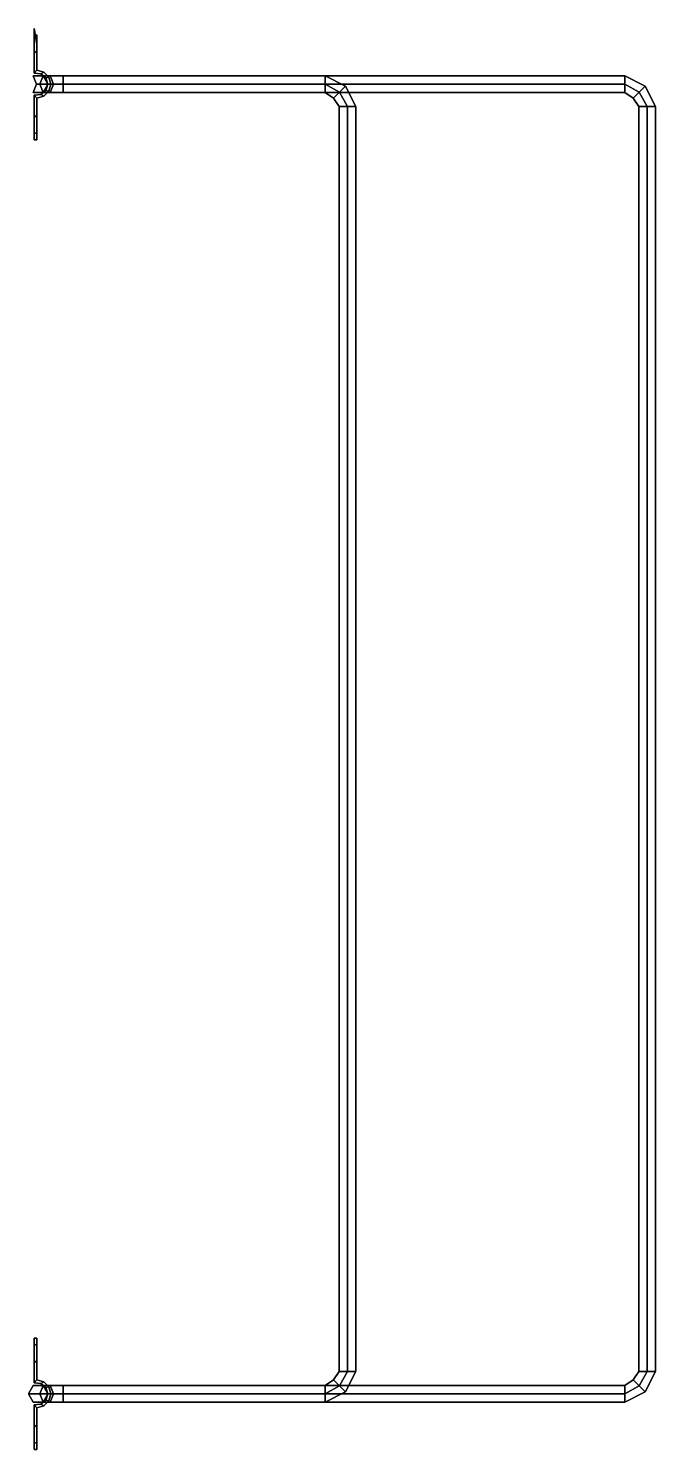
# Model space of a CAD drawing. Extents: x 0 to 225, y -510 to 0.
import ezdxf

# ---------------------------------------------------------------- set-up
doc = ezdxf.new("R2010")
doc.units = 0
doc.layers.add('ACESSORIO', color=253, linetype='CONTINUOUS')

msp = doc.modelspace()

# ---------------------------------------------------------------- linework, layer by layer
at = {"layer": 'ACESSORIO'}
for points, invisible_edges in [([(1.999962, -16, 27.49997), (1.999962, 0, 27.49997), (1.999962, -2.505721, 34.12083), (1.999962, -16, 34.12083)], 13), ([(1.999962, -16, 20.87911), (1.999962, -2.505721, 20.87911), (1.999962, 0, 27.49997), (1.999962, -16, 27.49997)], 13), ([(1.999962, -16, 34.12083), (1.999962, -2.505721, 34.12083), (1.999962, -8.767157, 37.42369), (1.999962, -16, 37.49997)], 9), ([(1.999962, -16, 17.49997), (1.999962, -8.767157, 17.57626), (1.999962, -2.505721, 20.87911), (1.999962, -16, 20.87911)], 12), ([(2.999962, -2.28923, 33.86739), (2.999962, -15, 33.86739), (2.999962, -14.90494, 37.49749), (2.999962, -8.108807, 37.3195)], 3), ([(2.999962, -15, 27.49997), (2.999962, -5.700714, 27.49997), (2.999962, -2.28923, 33.86739), (2.999962, -15, 33.86739)], 13), ([(2.999962, -15, 21.13256), (2.999962, -2.28923, 21.13256), (2.999962, -5.700714, 27.49997), (2.999962, -15, 27.49997)], 13), ([(2.999962, -15, 17.49997), (2.999962, -8.108807, 17.68043), (2.999962, -2.28923, 21.13256), (2.999962, -15, 21.13256)], 12), ([(5.499962, -15.66987, 37.49997), (2.999962, -15, 37.49997), (2.999962, -15, 17.49997), (5.499962, -15.66987, 17.49997)], 10), ([(1.999962, -16, 37.49997), (4.39757, -16.25211, 37.49997), (4.39757, -16.25211, 17.49997), (1.999962, -16, 17.49997)], 10), ([(4.39757, -16.25211, 37.49997), (6.285569, -17.7186, 37.49997), (6.285569, -17.7186, 17.49997), (4.39757, -16.25211, 17.49997)], 10), ([(7.330091, -17.5, 37.49997), (5.499962, -15.66987, 37.49997), (5.499962, -15.66987, 17.49997), (7.330091, -17.5, 17.49997)], 10), ([(6.285569, -17.7186, 37.49997), (6.999962, -20, 37.49997), (6.999962, -20, 17.49997), (6.285569, -17.7186, 17.49997)], 10), ([(6.999962, -20, 37.49997), (6.285569, -22.2814, 37.49997), (6.285569, -22.2814, 17.49997), (6.999962, -20, 17.49997)], 10), ([(7.999962, -20, 37.49997), (7.330091, -17.5, 37.49997), (7.330091, -17.5, 17.49997), (7.999962, -20, 17.49997)], 10), ([(7.330091, -22.5, 37.49997), (7.999962, -20, 37.49997), (7.999962, -20, 17.49997), (7.330091, -22.5, 17.49997)], 10), ([(4.39757, -23.74789, 37.49997), (1.999962, -24, 37.49997), (1.999962, -24, 17.49997), (4.39757, -23.74789, 17.49997)], 10), ([(1.999962, -24, 17.49997), (1.999962, -31.23285, 17.57626), (1.999962, -37.49428, 20.87911), (1.999962, -24, 20.87911)], 12), ([(1.999962, -24, 20.87911), (1.999962, -37.49428, 20.87911), (1.999962, -40, 27.49997), (1.999962, -24, 27.49997)], 13), ([(1.999962, -24, 27.49997), (1.999962, -40, 27.49997), (1.999962, -37.49428, 34.12083), (1.999962, -24, 34.12083)], 13), ([(1.999962, -24, 34.12083), (1.999962, -37.49428, 34.12083), (1.999962, -31.23285, 37.42369), (1.999962, -24, 37.49997)], 9), ([(2.999962, -25, 37.49997), (5.499962, -24.33013, 37.49997), (5.499962, -24.33013, 17.49997), (2.999962, -25, 17.49997)], 10), ([(2.999962, -25, 17.49997), (2.999962, -31.89119, 17.68043), (2.999962, -37.71077, 21.13256), (2.999962, -25, 21.13256)], 12), ([(2.999962, -25, 21.13256), (2.999962, -37.71077, 21.13256), (2.999962, -40, 27.49997), (2.999962, -25, 27.49997)], 13), ([(2.999962, -25, 27.49997), (2.999962, -40, 27.49997), (2.999962, -37.71077, 33.86739), (2.999962, -25, 33.86739)], 13), ([(2.999962, -37.71077, 33.86739), (2.999962, -25, 33.86739), (2.999962, -25.09506, 37.49749), (2.999962, -31.89119, 37.3195)], 3), ([(6.285569, -22.2814, 37.49997), (4.39757, -23.74789, 37.49997), (4.39757, -23.74789, 17.49997), (6.285569, -22.2814, 17.49997)], 10), ([(5.499962, -24.33013, 37.49997), (7.330091, -22.5, 37.49997), (7.330091, -22.5, 17.49997), (5.499962, -24.33013, 17.49997)], 10), ([(1.999962, -486, 27.49997), (1.999962, -470, 27.49997), (1.999962, -472.5057, 34.12083), (1.999962, -486, 34.12083)], 13), ([(1.999962, -486, 20.87911), (1.999962, -472.5057, 20.87911), (1.999962, -470, 27.49997), (1.999962, -486, 27.49997)], 13), ([(1.999962, -486, 34.12083), (1.999962, -472.5057, 34.12083), (1.999962, -478.7672, 37.42369), (1.999962, -486, 37.49997)], 9), ([(1.999962, -486, 17.49997), (1.999962, -478.7672, 17.57626), (1.999962, -472.5057, 20.87911), (1.999962, -486, 20.87911)], 12), ([(2.999962, -485, 27.49997), (2.999962, -470, 27.49997), (2.999962, -472.2893, 33.86739), (2.999962, -485, 33.86739)], 13), ([(2.999962, -485, 21.13256), (2.999962, -472.2893, 21.13256), (2.999962, -470, 27.49997), (2.999962, -485, 27.49997)], 13), ([(2.999962, -472.2893, 33.86739), (2.999962, -485, 33.86739), (2.999962, -484.9049, 37.49749), (2.999962, -478.1088, 37.3195)], 3), ([(2.999962, -485, 17.49997), (2.999962, -478.1088, 17.68043), (2.999962, -472.2893, 21.13256), (2.999962, -485, 21.13256)], 12), ([(4.39757, -486.2521, 37.49997), (1.999962, -486, 37.49997), (1.999962, -486, 17.49997), (4.39757, -486.2521, 17.49997)], 10), ([(2.999962, -485, 37.49997), (5.499962, -485.6699, 37.49997), (5.499962, -485.6699, 17.49997), (2.999962, -485, 17.49997)], 10), ([(6.285569, -487.7187, 37.49997), (4.39757, -486.2521, 37.49997), (4.39757, -486.2521, 17.49997), (6.285569, -487.7187, 17.49997)], 10), ([(5.499962, -485.6699, 37.49997), (7.330091, -487.5, 37.49997), (7.330091, -487.5, 17.49997), (5.499962, -485.6699, 17.49997)], 10), ([(6.999962, -490, 37.49997), (6.285569, -487.7187, 37.49997), (6.285569, -487.7187, 17.49997), (6.999962, -490, 17.49997)], 10), ([(7.330091, -487.5, 37.49997), (7.999962, -490, 37.49997), (7.999962, -490, 17.49997), (7.330091, -487.5, 17.49997)], 10), ([(1.999962, -494, 37.49997), (4.39757, -493.7479, 37.49997), (4.39757, -493.7479, 17.49997), (1.999962, -494, 17.49997)], 10), ([(1.999962, -494, 17.49997), (1.999962, -501.2329, 17.57626), (1.999962, -507.4943, 20.87911), (1.999962, -494, 20.87911)], 12), ([(1.999962, -494, 20.87911), (1.999962, -507.4943, 20.87911), (1.999962, -510, 27.49997), (1.999962, -494, 27.49997)], 13), ([(1.999962, -494, 27.49997), (1.999962, -510, 27.49997), (1.999962, -507.4943, 34.12083), (1.999962, -494, 34.12083)], 13), ([(1.999962, -494, 34.12083), (1.999962, -507.4943, 34.12083), (1.999962, -501.2329, 37.42369), (1.999962, -494, 37.49997)], 9), ([(5.499962, -494.3301, 37.49997), (2.999962, -495, 37.49997), (2.999962, -495, 17.49997), (5.499962, -494.3301, 17.49997)], 10), ([(4.39757, -493.7479, 37.49997), (6.285569, -492.2814, 37.49997), (6.285569, -492.2814, 17.49997), (4.39757, -493.7479, 17.49997)], 10), ([(7.330091, -492.5, 37.49997), (5.499962, -494.3301, 37.49997), (5.499962, -494.3301, 17.49997), (7.330091, -492.5, 17.49997)], 10), ([(6.285569, -492.2814, 37.49997), (6.999962, -490, 37.49997), (6.999962, -490, 17.49997), (6.285569, -492.2814, 17.49997)], 10), ([(7.999962, -490, 37.49997), (7.330091, -492.5, 37.49997), (7.330091, -492.5, 17.49997), (7.999962, -490, 17.49997)], 10), ([(2.999962, -495, 17.49997), (2.999962, -501.8912, 17.68043), (2.999962, -507.7108, 21.13256), (2.999962, -495, 21.13256)], 12), ([(2.999962, -495, 21.13256), (2.999962, -507.7108, 21.13256), (2.999962, -510, 27.49997), (2.999962, -495, 27.49997)], 13), ([(2.999962, -495, 27.49997), (2.999962, -510, 27.49997), (2.999962, -507.7108, 33.86739), (2.999962, -495, 33.86739)], 13), ([(2.999962, -507.7108, 33.86739), (2.999962, -495, 33.86739), (2.999962, -495.0951, 37.49749), (2.999962, -501.8912, 37.3195)], 3)]:
    msp.add_3dface(points, dxfattribs=dict(at, invisible_edges=invisible_edges))

# ---------------------------------------------------------------- meshes
mesh = msp.add_polymesh((2, 7), dxfattribs=at)
for k, corner in enumerate([(1.999962, -16, 17.49997), (1.999962, -8.767157, 17.57626), (1.999962, -2.505721, 20.87911), (1.999962, 0, 27.49997), (1.999962, -2.505721, 34.12083), (1.999962, -8.767157, 37.42369), (1.999962, -16, 37.49997), (2.999962, -15, 17.49997), (2.999962, -8.108807, 17.68043), (2.999962, -2.28923, 21.13256), (2.999962, -5.700714, 27.49997), (2.999962, -2.28923, 33.86739), (2.999962, -8.108807, 37.3195), (2.999962, -15, 37.49997)]):
    mesh.set_mesh_vertex(divmod(k, 7), corner)
mesh = msp.add_polymesh((2, 7), dxfattribs=at)
for k, corner in enumerate([(1.999962, -16, 17.49997), (4.39757, -16.25211, 17.49997), (6.285569, -17.7186, 17.49997), (6.999962, -20, 17.49997), (6.285569, -22.2814, 17.49997), (4.39757, -23.74789, 17.49997), (1.999962, -24, 17.49997), (2.999962, -15, 17.49997), (5.499962, -15.66987, 17.49997), (7.330091, -17.5, 17.49997), (7.999962, -20, 17.49997), (7.330091, -22.5, 17.49997), (5.499962, -24.33013, 17.49997), (2.999962, -25, 17.49997)]):
    mesh.set_mesh_vertex(divmod(k, 7), corner)
mesh = msp.add_polymesh((2, 7), dxfattribs=at)
for k, corner in enumerate([(1.999962, -16, 37.49997), (4.39757, -16.25211, 37.49997), (6.285569, -17.7186, 37.49997), (6.999962, -20, 37.49997), (6.285569, -22.2814, 37.49997), (4.39757, -23.74789, 37.49997), (1.999962, -24, 37.49997), (2.999962, -15, 37.49997), (5.499962, -15.66987, 37.49997), (7.330091, -17.5, 37.49997), (7.999962, -20, 37.49997), (7.330091, -22.5, 37.49997), (5.499962, -24.33013, 37.49997), (2.999962, -25, 37.49997)]):
    mesh.set_mesh_vertex(divmod(k, 7), corner)
mesh = msp.add_polymesh((2, 7), dxfattribs=at)
for k, corner in enumerate([(5.25, -16.96893, 42.5), (1.75, -16.96893, 42.5), (2.840714, -20.00002, 42.5), (1.75, -23.03111, 42.5), (5.25, -23.03111, 42.5), (7, -20.00002, 42.5), (5.25, -16.96893, 42.5), (5.25, -16.96893, 12.5), (1.75, -16.96893, 12.5), (2.840714, -20.00002, 12.5), (1.75, -23.03111, 12.5), (5.25, -23.03111, 12.5), (7, -20.00002, 12.5), (5.25, -16.96893, 12.5)]):
    mesh.set_mesh_vertex(divmod(k, 7), corner)
mesh = msp.add_polymesh((2, 7), dxfattribs=at)
for k, corner in enumerate([(7.762563, -16.96893, 47.23744), (5.287689, -16.96893, 49.71231), (4.050252, -20.00002, 50.94975), (5.287689, -23.03111, 49.71231), (7.762563, -23.03111, 47.23744), (9, -20.00002, 46), (7.762563, -16.96893, 47.23744), (5.25, -16.96893, 42.5), (1.75, -16.96893, 42.5), (2.840714, -20.00002, 42.5), (1.75, -23.03111, 42.5), (5.25, -23.03111, 42.5), (7, -20.00002, 42.5), (5.25, -16.96893, 42.5)]):
    mesh.set_mesh_vertex(divmod(k, 7), corner)
mesh = msp.add_polymesh((2, 7), dxfattribs=at)
for k, corner in enumerate([(7.762563, -16.96893, 7.762563), (5.287689, -16.96893, 5.287689), (4.050252, -20.00002, 4.050252), (5.287689, -23.03111, 5.287689), (7.762563, -23.03111, 7.762563), (9, -20.00002, 8.999998), (7.762563, -16.96893, 7.762563), (5.25, -16.96893, 12.5), (1.75, -16.96893, 12.5), (2.840714, -20.00002, 12.5), (1.75, -23.03111, 12.5), (5.25, -23.03111, 12.5), (7, -20.00002, 12.5), (5.25, -16.96893, 12.5)]):
    mesh.set_mesh_vertex(divmod(k, 7), corner)
mesh = msp.add_polymesh((2, 7), dxfattribs=at)
for k, corner in enumerate([(12.5, -16.96893, 49.75), (12.5, -16.96893, 53.25), (12.5, -20.00002, 55), (12.5, -23.03111, 53.25), (12.5, -23.03111, 49.75), (12.5, -20.00002, 48), (12.5, -16.96893, 49.75), (7.762563, -16.96893, 47.23744), (5.287689, -16.96893, 49.71231), (4.050252, -20.00002, 50.94975), (5.287689, -23.03111, 49.71231), (7.762563, -23.03111, 47.23744), (9, -20.00002, 46), (7.762563, -16.96893, 47.23744)]):
    mesh.set_mesh_vertex(divmod(k, 7), corner)
mesh = msp.add_polymesh((2, 7), dxfattribs=at)
for k, corner in enumerate([(12.5, -16.96893, 5.25), (12.5, -16.96893, 1.75), (12.5, -20.00002), (12.5, -23.03111, 1.75), (12.5, -23.03111, 5.25), (12.5, -20.00002, 7), (12.5, -16.96893, 5.25), (7.762563, -16.96893, 7.762563), (5.287689, -16.96893, 5.287689), (4.050252, -20.00002, 4.050252), (5.287689, -23.03111, 5.287689), (7.762563, -23.03111, 7.762563), (9, -20.00002, 8.999998), (7.762563, -16.96893, 7.762563)]):
    mesh.set_mesh_vertex(divmod(k, 7), corner)
mesh = msp.add_polymesh((2, 6), dxfattribs=dict(at, n_close=True))
for k, corner in enumerate([(213.9378, -20.00002, 7), (213.9378, -16.96893, 5.25), (213.9378, -16.96893, 1.75), (213.9378, -20.00002), (213.9378, -23.03111, 1.75), (213.9378, -23.03111, 5.25), (12.5, -20.00002, 7), (12.5, -16.96893, 5.25), (12.5, -16.96893, 1.75), (12.5, -20.00002), (12.5, -23.03111, 1.75), (12.5, -23.03111, 5.25)]):
    mesh.set_mesh_vertex(divmod(k, 6), corner)
mesh = msp.add_polymesh((2, 7), dxfattribs=at)
for k, corner in enumerate([(12.5, -16.96893, 49.75), (12.5, -16.96893, 53.25), (12.5, -20.00002, 55), (12.5, -23.03111, 53.25), (12.5, -23.03111, 49.75), (12.5, -20.00002, 48), (12.5, -16.96893, 49.75), (106.4378, -16.96893, 49.75), (106.4378, -16.96893, 53.25), (106.4378, -20.00002, 55), (106.4378, -23.03111, 53.25), (106.4378, -23.03111, 49.75), (106.4378, -20.00002, 48), (106.4378, -16.96893, 49.75)]):
    mesh.set_mesh_vertex(divmod(k, 7), corner)
mesh = msp.add_polymesh((2, 6), dxfattribs=dict(at, n_close=True))
for k, corner in enumerate([(109.4378, -25.03111, 49.75), (111.5811, -22.88781, 48), (113.7244, -20.7445, 49.75), (113.7244, -20.7445, 53.25), (111.5811, -22.88781, 55), (109.4378, -25.03111, 53.25), (106.4378, -23.03111, 49.75), (106.4378, -20.00002, 48), (106.4378, -16.96893, 49.75), (106.4378, -16.96893, 53.25), (106.4378, -20.00002, 55), (106.4378, -23.03111, 53.25)]):
    mesh.set_mesh_vertex(divmod(k, 6), corner)
mesh = msp.add_polymesh((2, 6), dxfattribs=dict(at, n_close=True))
for k, corner in enumerate([(216.9378, -25.03111, 1.75), (219.0811, -22.88781), (221.2244, -20.7445, 1.75), (221.2244, -20.7445, 5.25), (219.0811, -22.88781, 7), (216.9378, -25.03111, 5.25), (213.9378, -23.03111, 1.75), (213.9378, -20.00002), (213.9378, -16.96893, 1.75), (213.9378, -16.96893, 5.25), (213.9378, -20.00002, 7), (213.9378, -23.03111, 5.25)]):
    mesh.set_mesh_vertex(divmod(k, 6), corner)
mesh = msp.add_polymesh((2, 7), dxfattribs=at)
for k, corner in enumerate([(1.999962, -24, 37.49997), (1.999962, -31.23285, 37.42369), (1.999962, -37.49428, 34.12083), (1.999962, -40, 27.49997), (1.999962, -37.49428, 20.87911), (1.999962, -31.23285, 17.57626), (1.999962, -24, 17.49997), (2.999962, -25, 37.49997), (2.999962, -31.89119, 37.3195), (2.999962, -37.71077, 33.86739), (2.999962, -40, 27.49997), (2.999962, -37.71077, 21.13256), (2.999962, -31.89119, 17.68043), (2.999962, -25, 17.49997)]):
    mesh.set_mesh_vertex(divmod(k, 7), corner)
mesh = msp.add_polymesh((2, 6), dxfattribs=dict(at, n_close=True))
for k, corner in enumerate([(111.4378, -28.03111, 49.75), (114.4689, -28.03111, 48), (117.5, -28.03111, 49.75), (117.5, -28.03111, 53.25), (114.4689, -28.03111, 55), (111.4378, -28.03111, 53.25), (109.4378, -25.03111, 49.75), (111.5811, -22.88781, 48), (113.7244, -20.7445, 49.75), (113.7244, -20.7445, 53.25), (111.5811, -22.88781, 55), (109.4378, -25.03111, 53.25)]):
    mesh.set_mesh_vertex(divmod(k, 6), corner)
mesh = msp.add_polymesh((2, 6), dxfattribs=dict(at, n_close=True))
for k, corner in enumerate([(218.9378, -28.03111, 1.75), (221.9689, -28.03111), (225, -28.03111, 1.75), (225, -28.03111, 5.25), (221.9689, -28.03111, 7), (218.9378, -28.03111, 5.25), (216.9378, -25.03111, 1.75), (219.0811, -22.88781), (221.2244, -20.7445, 1.75), (221.2244, -20.7445, 5.25), (219.0811, -22.88781, 7), (216.9378, -25.03111, 5.25)]):
    mesh.set_mesh_vertex(divmod(k, 6), corner)
mesh = msp.add_polymesh((2, 6), dxfattribs=dict(at, n_close=True))
for k, corner in enumerate([(114.4689, -481.9689, 55), (117.5, -481.9689, 53.25), (117.5, -481.9689, 49.75), (114.4689, -481.9689, 48), (111.4378, -481.9689, 49.75), (111.4378, -481.9689, 53.25), (114.4689, -28.03111, 55), (117.5, -28.03111, 53.25), (117.5, -28.03111, 49.75), (114.4689, -28.03111, 48), (111.4378, -28.03111, 49.75), (111.4378, -28.03111, 53.25)]):
    mesh.set_mesh_vertex(divmod(k, 6), corner)
mesh = msp.add_polymesh((2, 6), dxfattribs=dict(at, n_close=True))
for k, corner in enumerate([(221.9689, -481.9689, 7), (225, -481.9689, 5.25), (225, -481.9689, 1.75), (221.9689, -481.9689), (218.9378, -481.9689, 1.75), (218.9378, -481.9689, 5.25), (221.9689, -28.03111, 7), (225, -28.03111, 5.25), (225, -28.03111, 1.75), (221.9689, -28.03111), (218.9378, -28.03111, 1.75), (218.9378, -28.03111, 5.25)]):
    mesh.set_mesh_vertex(divmod(k, 6), corner)
mesh = msp.add_polymesh((2, 7), dxfattribs=at)
for k, corner in enumerate([(1.999962, -486, 37.49997), (1.999962, -478.7672, 37.42369), (1.999962, -472.5057, 34.12083), (1.999962, -470, 27.49997), (1.999962, -472.5057, 20.87911), (1.999962, -478.7672, 17.57626), (1.999962, -486, 17.49997), (2.999962, -485, 37.49997), (2.999962, -478.1088, 37.3195), (2.999962, -472.2893, 33.86739), (2.999962, -470, 27.49997), (2.999962, -472.2893, 21.13256), (2.999962, -478.1088, 17.68043), (2.999962, -485, 17.49997)]):
    mesh.set_mesh_vertex(divmod(k, 7), corner)
mesh = msp.add_polymesh((2, 6), dxfattribs=dict(at, n_close=True))
for k, corner in enumerate([(111.4378, -481.9689, 49.75), (114.4689, -481.9689, 48), (117.5, -481.9689, 49.75), (117.5, -481.9689, 53.25), (114.4689, -481.9689, 55), (111.4378, -481.9689, 53.25), (109.4378, -484.9689, 49.75), (111.5811, -487.1122, 48), (113.7244, -489.2555, 49.75), (113.7244, -489.2555, 53.25), (111.5811, -487.1122, 55), (109.4378, -484.9689, 53.25)]):
    mesh.set_mesh_vertex(divmod(k, 6), corner)
mesh = msp.add_polymesh((2, 6), dxfattribs=dict(at, n_close=True))
for k, corner in enumerate([(218.9378, -481.9689, 1.75), (221.9689, -481.9689), (225, -481.9689, 1.75), (225, -481.9689, 5.25), (221.9689, -481.9689, 7), (218.9378, -481.9689, 5.25), (216.9378, -484.9689, 1.75), (219.0811, -487.1122), (221.2244, -489.2555, 1.75), (221.2244, -489.2555, 5.25), (219.0811, -487.1122, 7), (216.9378, -484.9689, 5.25)]):
    mesh.set_mesh_vertex(divmod(k, 6), corner)
mesh = msp.add_polymesh((2, 7), dxfattribs=at)
for k, corner in enumerate([(7.762563, -493.0311, 7.762563), (5.287689, -493.0311, 5.287689), (4.050252, -490, 4.050252), (5.287689, -486.9689, 5.287689), (7.762563, -486.9689, 7.762563), (8.999997, -490, 8.999998), (7.762563, -493.0311, 7.762563), (5.25, -493.0311, 12.5), (1.75, -493.0311, 12.5), (0, -490, 12.5), (1.75, -486.9689, 12.5), (5.25, -486.9689, 12.5), (7, -490, 12.5), (5.25, -493.0311, 12.5)]):
    mesh.set_mesh_vertex(divmod(k, 7), corner)
mesh = msp.add_polymesh((2, 7), dxfattribs=at)
for k, corner in enumerate([(7.762563, -493.0311, 47.23744), (5.287689, -493.0311, 49.71231), (4.050252, -490, 50.94975), (5.287689, -486.9689, 49.71231), (7.762563, -486.9689, 47.23744), (8.999997, -490, 46), (7.762563, -493.0311, 47.23744), (5.25, -493.0311, 42.5), (1.75, -493.0311, 42.5), (0, -490, 42.5), (1.75, -486.9689, 42.5), (5.25, -486.9689, 42.5), (7, -490, 42.5), (5.25, -493.0311, 42.5)]):
    mesh.set_mesh_vertex(divmod(k, 7), corner)
mesh = msp.add_polymesh((2, 7), dxfattribs=at)
for k, corner in enumerate([(5.25, -493.0311, 42.5), (1.75, -493.0311, 42.5), (0, -490, 42.5), (1.75, -486.9689, 42.5), (5.25, -486.9689, 42.5), (7, -490, 42.5), (5.25, -493.0311, 42.5), (5.25, -493.0311, 12.5), (1.75, -493.0311, 12.5), (0, -490, 12.5), (1.75, -486.9689, 12.5), (5.25, -486.9689, 12.5), (7, -490, 12.5), (5.25, -493.0311, 12.5)]):
    mesh.set_mesh_vertex(divmod(k, 7), corner)
mesh = msp.add_polymesh((2, 7), dxfattribs=at)
for k, corner in enumerate([(1.999962, -494, 37.49997), (4.39757, -493.7479, 37.49997), (6.285569, -492.2814, 37.49997), (6.999962, -490, 37.49997), (6.285569, -487.7187, 37.49997), (4.39757, -486.2521, 37.49997), (1.999962, -486, 37.49997), (2.999962, -495, 37.49997), (5.499962, -494.3301, 37.49997), (7.330091, -492.5, 37.49997), (7.999962, -490, 37.49997), (7.330091, -487.5, 37.49997), (5.499962, -485.6699, 37.49997), (2.999962, -485, 37.49997)]):
    mesh.set_mesh_vertex(divmod(k, 7), corner)
mesh = msp.add_polymesh((2, 7), dxfattribs=at)
for k, corner in enumerate([(1.999962, -494, 17.49997), (4.39757, -493.7479, 17.49997), (6.285569, -492.2814, 17.49997), (6.999962, -490, 17.49997), (6.285569, -487.7187, 17.49997), (4.39757, -486.2521, 17.49997), (1.999962, -486, 17.49997), (2.999962, -495, 17.49997), (5.499962, -494.3301, 17.49997), (7.330091, -492.5, 17.49997), (7.999962, -490, 17.49997), (7.330091, -487.5, 17.49997), (5.499962, -485.6699, 17.49997), (2.999962, -485, 17.49997)]):
    mesh.set_mesh_vertex(divmod(k, 7), corner)
mesh = msp.add_polymesh((2, 7), dxfattribs=at)
for k, corner in enumerate([(12.5, -493.0311, 5.25), (12.5, -493.0311, 1.75), (12.5, -490), (12.5, -486.9689, 1.75), (12.5, -486.9689, 5.25), (12.5, -490, 7), (12.5, -493.0311, 5.25), (7.762563, -493.0311, 7.762563), (5.287689, -493.0311, 5.287689), (4.050252, -490, 4.050252), (5.287689, -486.9689, 5.287689), (7.762563, -486.9689, 7.762563), (8.999997, -490, 8.999998), (7.762563, -493.0311, 7.762563)]):
    mesh.set_mesh_vertex(divmod(k, 7), corner)
mesh = msp.add_polymesh((2, 7), dxfattribs=at)
for k, corner in enumerate([(12.5, -493.0311, 49.75), (12.5, -493.0311, 53.25), (12.5, -490, 55), (12.5, -486.9689, 53.25), (12.5, -486.9689, 49.75), (12.5, -490, 48), (12.5, -493.0311, 49.75), (7.762563, -493.0311, 47.23744), (5.287689, -493.0311, 49.71231), (4.050252, -490, 50.94975), (5.287689, -486.9689, 49.71231), (7.762563, -486.9689, 47.23744), (8.999997, -490, 46), (7.762563, -493.0311, 47.23744)]):
    mesh.set_mesh_vertex(divmod(k, 7), corner)
mesh = msp.add_polymesh((2, 6), dxfattribs=dict(at, n_close=True))
for k, corner in enumerate([(213.9378, -490, 7), (213.9378, -493.0311, 5.25), (213.9378, -493.0311, 1.75), (213.9378, -490), (213.9378, -486.9689, 1.75), (213.9378, -486.9689, 5.25), (12.5, -490, 7), (12.5, -493.0311, 5.25), (12.5, -493.0311, 1.75), (12.5, -490), (12.5, -486.9689, 1.75), (12.5, -486.9689, 5.25)]):
    mesh.set_mesh_vertex(divmod(k, 6), corner)
mesh = msp.add_polymesh((2, 7), dxfattribs=at)
for k, corner in enumerate([(12.5, -493.0311, 49.75), (12.5, -493.0311, 53.25), (12.5, -490, 55), (12.5, -486.9689, 53.25), (12.5, -486.9689, 49.75), (12.5, -490, 48), (12.5, -493.0311, 49.75), (106.4378, -493.0311, 49.75), (106.4378, -493.0311, 53.25), (106.4378, -490, 55), (106.4378, -486.9689, 53.25), (106.4378, -486.9689, 49.75), (106.4378, -490, 48), (106.4378, -493.0311, 49.75)]):
    mesh.set_mesh_vertex(divmod(k, 7), corner)
mesh = msp.add_polymesh((2, 6), dxfattribs=dict(at, n_close=True))
for k, corner in enumerate([(109.4378, -484.9689, 49.75), (111.5811, -487.1122, 48), (113.7244, -489.2555, 49.75), (113.7244, -489.2555, 53.25), (111.5811, -487.1122, 55), (109.4378, -484.9689, 53.25), (106.4378, -486.9689, 49.75), (106.4378, -490, 48), (106.4378, -493.0311, 49.75), (106.4378, -493.0311, 53.25), (106.4378, -490, 55), (106.4378, -486.9689, 53.25)]):
    mesh.set_mesh_vertex(divmod(k, 6), corner)
mesh = msp.add_polymesh((2, 6), dxfattribs=dict(at, n_close=True))
for k, corner in enumerate([(216.9378, -484.9689, 1.75), (219.0811, -487.1122), (221.2244, -489.2555, 1.75), (221.2244, -489.2555, 5.25), (219.0811, -487.1122, 7), (216.9378, -484.9689, 5.25), (213.9378, -486.9689, 1.75), (213.9378, -490), (213.9378, -493.0311, 1.75), (213.9378, -493.0311, 5.25), (213.9378, -490, 7), (213.9378, -486.9689, 5.25)]):
    mesh.set_mesh_vertex(divmod(k, 6), corner)
mesh = msp.add_polymesh((2, 7), dxfattribs=at)
for k, corner in enumerate([(1.999962, -494, 17.49997), (1.999962, -501.2329, 17.57626), (1.999962, -507.4943, 20.87911), (1.999962, -510, 27.49997), (1.999962, -507.4943, 34.12083), (1.999962, -501.2329, 37.42369), (1.999962, -494, 37.49997), (2.999962, -495, 17.49997), (2.999962, -501.8912, 17.68043), (2.999962, -507.7108, 21.13256), (2.999962, -510, 27.49997), (2.999962, -507.7108, 33.86739), (2.999962, -501.8912, 37.3195), (2.999962, -495, 37.49997)]):
    mesh.set_mesh_vertex(divmod(k, 7), corner)

doc.saveas('drawing.dxf')
